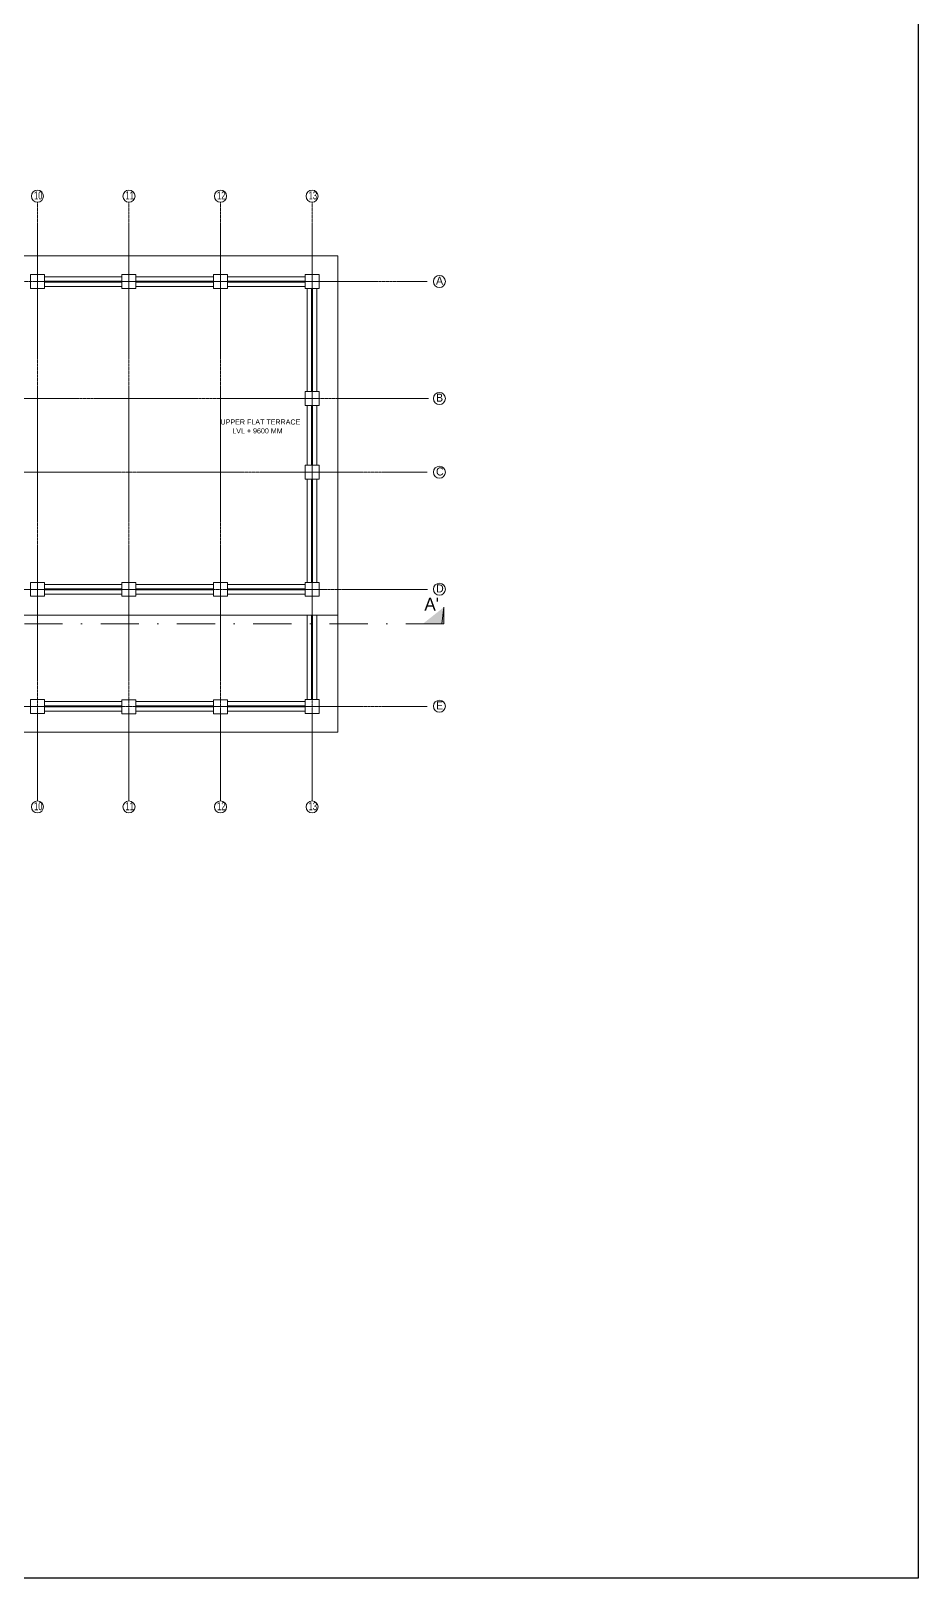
# Model space of a CAD drawing. Header units: inches. Extents: x -3071 to 2534411, y -17796 to 388172.
# Drawn here: x 1808589 to 1843477, y 261728 to 322550 of the extents above; entities that cross this region are included whole.
import ezdxf

# ---------------------------------------------------------------- set-up
doc = ezdxf.new("R2010")
doc.units = ezdxf.units.IN
doc.header["$MEASUREMENT"] = 0
for name, pattern in [('ACAD_ISO08W100', [36, 24, -3, 6, -3]), ('DASHDOT', [1, 0.5, -0.25, 0, -0.25]), ('DASHED', [0.75, 0.5, -0.25])]:
    doc.linetypes.add(name, pattern=pattern)
for name, color, linetype, lineweight in [('A 0.13 DIM', 6, 'Continuous', 13), ('A 0.13 Text', 6, 'Continuous', 13), ('A 0.13parapet partition', 230, 'Continuous', 13), ('A 0.9 RAILING', 100, 'Continuous', 9), ('cen', 50, 'ACAD_ISO08W100', 5), ('DIM', 161, 'Continuous', 15), ('dotted line', 1, 'DASHED', 9), ('Grid Tag', 6, 'Continuous', 20), ('text', 7, 'Continuous', 25)]:
    doc.layers.add(name, color=color, linetype=linetype, lineweight=lineweight)
doc.styles.add('AERIAL', font='arial.ttf', dxfattribs={"height": 10})
doc.styles.add('CG', font='GOTHIC.TTF', dxfattribs={"height": 40})
doc.styles.get("Standard").update_dxf_attribs({"font": 'GOTHIC.TTF'})

# ---------------------------------------------------------------- blocks, each defined once
blk = doc.blocks.new('grid')
at = {"layer": 'Grid Tag', "linetype": 'Continuous', "ltscale": 30}
blk.add_circle((51, 48), 264, dxfattribs=at)
blk.add_attdef('GRID', (-143, -93), '', height=200)

msp = doc.modelspace()

# ---------------------------------------------------------------- hatches: boundary and pattern name
at = {"layer": 'A 0.13 DIM', "linetype": 'Continuous'}
msp.add_hatch(color=256, dxfattribs=at).paths.add_polyline_path([(1824833.35, 299898.59), (1823998.25, 299239.49), (1824833.35, 299239.49)])

# ---------------------------------------------------------------- linework, layer by layer
for p, q in [((1824833.35, 299898.59), (1824742.4, 299239.49)), ((1824833.35, 299239.49), (1824833.35, 299898.59))]:
    msp.add_line(p, q, dxfattribs=at)
at = {"layer": 'A 0.13 DIM', "linetype": 'DASHDOT', "ltscale": 3000}
msp.add_line((1824833.35, 299239.49), (1780747.89, 299239.49), dxfattribs=at)
at = {"layer": 'A 0.13parapet partition', "ltscale": 20}
for points in [[(1808569.98, 312422.56), (1809119.98, 312422.56), (1809119.98, 312972.56), (1808569.98, 312972.56)], [(1812169.98, 312422.56), (1812719.98, 312422.56), (1812719.98, 312972.56), (1812169.98, 312972.56)], [(1815769.98, 312422.56), (1816319.98, 312422.56), (1816319.98, 312972.56), (1815769.98, 312972.56)], [(1819369.98, 312422.56), (1819919.98, 312422.56), (1819919.98, 312972.56), (1819369.98, 312972.56)], [(1819369.98, 307822.56), (1819919.98, 307822.56), (1819919.98, 308372.56), (1819369.98, 308372.56)], [(1819369.98, 304922.56), (1819919.98, 304922.56), (1819919.98, 305472.56), (1819369.98, 305472.56)], [(1808569.98, 300322.56), (1809119.98, 300322.56), (1809119.98, 300872.56), (1808569.98, 300872.56)], [(1812169.98, 300322.56), (1812719.98, 300322.56), (1812719.98, 300872.56), (1812169.98, 300872.56)], [(1815769.98, 300322.56), (1816319.98, 300322.56), (1816319.98, 300872.56), (1815769.98, 300872.56)], [(1819369.98, 300322.56), (1819919.98, 300322.56), (1819919.98, 300872.56), (1819369.98, 300872.56)]]:
    msp.add_lwpolyline(points, close=True, dxfattribs=at)
at = {"layer": 'A 0.13parapet partition'}
for points in [[(1809119.98, 312887.56), (1812169.98, 312887.56), (1812169.98, 312507.56), (1809119.98, 312507.56)], [(1812719.98, 312887.56), (1815769.98, 312887.56), (1815769.98, 312507.56), (1812719.98, 312507.56)], [(1816319.98, 312887.56), (1819369.98, 312887.56), (1819369.98, 312507.56), (1816319.98, 312507.56)], [(1819454.98, 312422.56), (1819834.98, 312422.56), (1819834.98, 308372.56), (1819454.98, 308372.56)], [(1819454.98, 307822.56), (1819834.98, 307822.56), (1819834.98, 305472.56), (1819454.98, 305472.56)], [(1819454.98, 304922.56), (1819834.98, 304922.56), (1819834.98, 300872.56), (1819454.98, 300872.56)], [(1809119.98, 300787.56), (1812169.98, 300787.56), (1812169.98, 300407.56), (1809119.98, 300407.56)], [(1812719.98, 300787.56), (1815769.98, 300787.56), (1815769.98, 300407.56), (1812719.98, 300407.56)], [(1816319.98, 300787.56), (1819369.98, 300787.56), (1819369.98, 300407.56), (1816319.98, 300407.56)]]:
    msp.add_lwpolyline(points, close=True, dxfattribs=at)
at = {"layer": 'A 0.9 RAILING', "ltscale": 20}
for points in [[(1809119.98, 312717.56), (1812169.98, 312717.56), (1812169.98, 312677.56), (1809119.98, 312677.56)], [(1812719.98, 312717.56), (1815769.98, 312717.56), (1815769.98, 312677.56), (1812719.98, 312677.56)], [(1816319.98, 312717.56), (1819369.98, 312717.56), (1819369.98, 312677.56), (1816319.98, 312677.56)], [(1819624.98, 308372.56), (1819624.98, 312422.56), (1819664.98, 312422.56), (1819664.98, 308372.56)], [(1819624.98, 305472.56), (1819624.98, 307822.56), (1819664.98, 307822.56), (1819664.98, 305472.56)], [(1819624.98, 300872.56), (1819624.98, 304922.56), (1819664.98, 304922.56), (1819664.98, 300872.56)], [(1809119.98, 300617.56), (1812169.98, 300617.56), (1812169.98, 300577.56), (1809119.98, 300577.56)], [(1812719.98, 300617.56), (1815769.98, 300617.56), (1815769.98, 300577.56), (1812719.98, 300577.56)], [(1816319.98, 300617.56), (1819369.98, 300617.56), (1819369.98, 300577.56), (1816319.98, 300577.56)]]:
    msp.add_lwpolyline(points, close=True, dxfattribs=at)
at = {"layer": 'cen', "ltscale": 2}
for p, q in [((1808844.98, 315812.56), (1808844.98, 292283.92)), ((1812444.98, 315812.56), (1812444.98, 292283.92)), ((1816044.98, 315812.56), (1816044.98, 292283.92)), ((1819644.98, 315812.56), (1819644.98, 292283.92)), ((1824176.94, 312697.56), (1776236.16, 312697.56)), ((1824226.11, 308097.56), (1776236.16, 308097.56)), ((1824176.11, 305197.56), (1776236.36, 305201.44)), ((1824187.16, 300597.56), (1776236.16, 300597.56)), ((1824176.13, 295997.56), (1776236.16, 295997.56))]:
    msp.add_line(p, q, dxfattribs=at)
at = {"layer": 'Defpoints'}
msp.add_lwpolyline([(1583980.76, 383371.79), (1843476.89, 383371.79), (1843476.89, 261727.63), (1583980.76, 261727.63)], close=True, dxfattribs=at)
at = {"layer": 'DIM'}
for p, q in [((1819454.98, 299582.56), (1819454.98, 296272.56)), ((1819834.98, 299582.56), (1819834.98, 296272.56)), ((1820659.98, 299582.56), (1820659.98, 294982.56)), ((1812169.98, 296187.56), (1809119.98, 296187.56)), ((1812169.98, 295807.56), (1809119.98, 295807.56)), ((1815769.98, 296187.56), (1812719.98, 296187.56)), ((1815769.98, 295807.56), (1812719.98, 295807.56)), ((1819369.98, 296187.56), (1816319.98, 296187.56)), ((1819369.98, 295807.56), (1816319.98, 295807.56)), ((1799634.98, 294982.56), (1820659.98, 294982.56))]:
    msp.add_line(p, q, dxfattribs=at)
for points in [[(1819624.98, 296272.56), (1819664.98, 296272.56), (1819664.98, 299582.56), (1819624.98, 299582.56)], [(1808569.98, 295722.56), (1809119.98, 295722.56), (1809119.98, 296272.56), (1808569.98, 296272.56)], [(1812169.98, 295702.56), (1812719.98, 295702.56), (1812719.98, 296252.56), (1812169.98, 296252.56)], [(1815769.98, 295702.56), (1816319.98, 295702.56), (1816319.98, 296252.56), (1815769.98, 296252.56)], [(1819369.98, 295722.56), (1819919.98, 295722.56), (1819919.98, 296272.56), (1819369.98, 296272.56)]]:
    msp.add_lwpolyline(points, close=True, dxfattribs=at)
for points in [[(1812169.98, 296017.56), (1809119.98, 296017.56), (1809119.98, 295977.56), (1812169.98, 295977.56)], [(1815769.98, 296017.56), (1812719.98, 296017.56)], [(1812719.98, 295977.56), (1815769.98, 295977.56)], [(1816319.98, 295977.56), (1819369.98, 295977.56), (1819369.98, 296017.56), (1816319.98, 296017.56)]]:
    msp.add_lwpolyline(points, dxfattribs=at)
at = {"layer": 'dotted line', "linetype": 'Continuous', "ltscale": 1000}
for p, q in [((1820659.98, 313712.56), (1805444.98, 313712.56)), ((1820659.98, 313712.56), (1820659.98, 299582.56)), ((1800369.98, 299582.56), (1820659.98, 299582.56))]:
    msp.add_line(p, q, dxfattribs=at)

# ---------------------------------------------------------------- block references
ref = msp.add_blockref('grid', (1808798.75, 316009.7), dxfattribs=dict(xscale=0.8987445155798923, yscale=0.8987445155798923, zscale=0.8987445155798923))
ref.add_attrib('GRID', '10', (1808710.22, 315925.92), dxfattribs={"height": 314.561, "width": 0.65})
ref = msp.add_blockref('grid', (1812398.75, 316009.7), dxfattribs=dict(xscale=0.8987445155798923, yscale=0.8987445155798923, zscale=0.8987445155798923))
ref.add_attrib('GRID', '11', (1812310.22, 315925.92), dxfattribs={"height": 314.561, "width": 0.65})
ref = msp.add_blockref('grid', (1815998.75, 316009.7), dxfattribs=dict(xscale=0.8987445155798923, yscale=0.8987445155798923, zscale=0.8987445155798923))
ref.add_attrib('GRID', '12', (1815910.22, 315925.92), dxfattribs={"height": 314.561, "width": 0.65})
ref = msp.add_blockref('grid', (1819598.75, 316009.7), dxfattribs=dict(xscale=0.8987445155798923, yscale=0.8987445155798923, zscale=0.8987445155798923))
ref.add_attrib('GRID', '13', (1819510.22, 315925.92), dxfattribs={"height": 314.561, "width": 0.65})
ref = msp.add_blockref('grid', (1824606.52, 312657.86), dxfattribs=dict(xscale=0.8987445155798923, yscale=0.8987445155798923, zscale=0.8987445155798923))
ref.add_attrib('GRID', 'A', (1824517.98, 312574.08), dxfattribs={"height": 314.56})
ref = msp.add_blockref('grid', (1824606.52, 308057.86), dxfattribs=dict(xscale=0.8987445155798923, yscale=0.8987445155798923, zscale=0.8987445155798923))
ref.add_attrib('GRID', 'B', (1824517.98, 307974.08), dxfattribs={"height": 314.56})
ref = msp.add_blockref('grid', (1824606.52, 305157.86), dxfattribs=dict(xscale=0.8987445155798923, yscale=0.8987445155798923, zscale=0.8987445155798923))
ref.add_attrib('GRID', 'C', (1824517.98, 305074.08), dxfattribs={"height": 314.56})
ref = msp.add_blockref('grid', (1824606.52, 300557.86), dxfattribs=dict(xscale=0.8987445155798923, yscale=0.8987445155798923, zscale=0.8987445155798923))
ref.add_attrib('GRID', 'D', (1824517.98, 300474.08), dxfattribs={"height": 314.56})
ref = msp.add_blockref('grid', (1824606.52, 295957.86), dxfattribs=dict(xscale=0.8987445155798923, yscale=0.8987445155798923, zscale=0.8987445155798923))
ref.add_attrib('GRID', 'E', (1824517.98, 295874.08), dxfattribs={"height": 314.56})
ref = msp.add_blockref('grid', (1808798.75, 291999.59), dxfattribs=dict(xscale=0.8987445155798923, yscale=0.8987445155798923, zscale=0.8987445155798923))
ref.add_attrib('GRID', '10', (1808710.22, 291915.8), dxfattribs={"height": 314.561, "width": 0.65})
ref = msp.add_blockref('grid', (1812398.75, 291999.59), dxfattribs=dict(xscale=0.8987445155798923, yscale=0.8987445155798923, zscale=0.8987445155798923))
ref.add_attrib('GRID', '11', (1812310.22, 291915.8), dxfattribs={"height": 314.561, "width": 0.65})
ref = msp.add_blockref('grid', (1815998.75, 291999.59), dxfattribs=dict(xscale=0.8987445155798923, yscale=0.8987445155798923, zscale=0.8987445155798923))
ref.add_attrib('GRID', '12', (1815910.22, 291915.8), dxfattribs={"height": 314.561, "width": 0.65})
ref = msp.add_blockref('grid', (1819598.75, 291999.59), dxfattribs=dict(xscale=0.8987445155798923, yscale=0.8987445155798923, zscale=0.8987445155798923))
ref.add_attrib('GRID', '13', (1819510.22, 291915.8), dxfattribs={"height": 314.561, "width": 0.65})

# ---------------------------------------------------------------- texts
at = {"layer": 'A 0.13 Text', "linetype": 'Continuous', "insert": (1824349.83, 300015.42), "char_height": 500, "width": 2050.5885, "attachment_point": 5, "style": 'CG'}
msp.add_mtext("A'", dxfattribs=at)
at = {"layer": 'text', "char_height": 200, "width": 14192.8258, "attachment_point": 1, "style": 'AERIAL'}
for s, insert in [('UPPER FLAT TERRACE ', (1816046.7, 307278.27)), ('LVL + 9600 MM', (1816507.28, 306927.88))]:
    msp.add_mtext(s, dxfattribs=dict(at, insert=insert))

doc.saveas('drawing.dxf')
